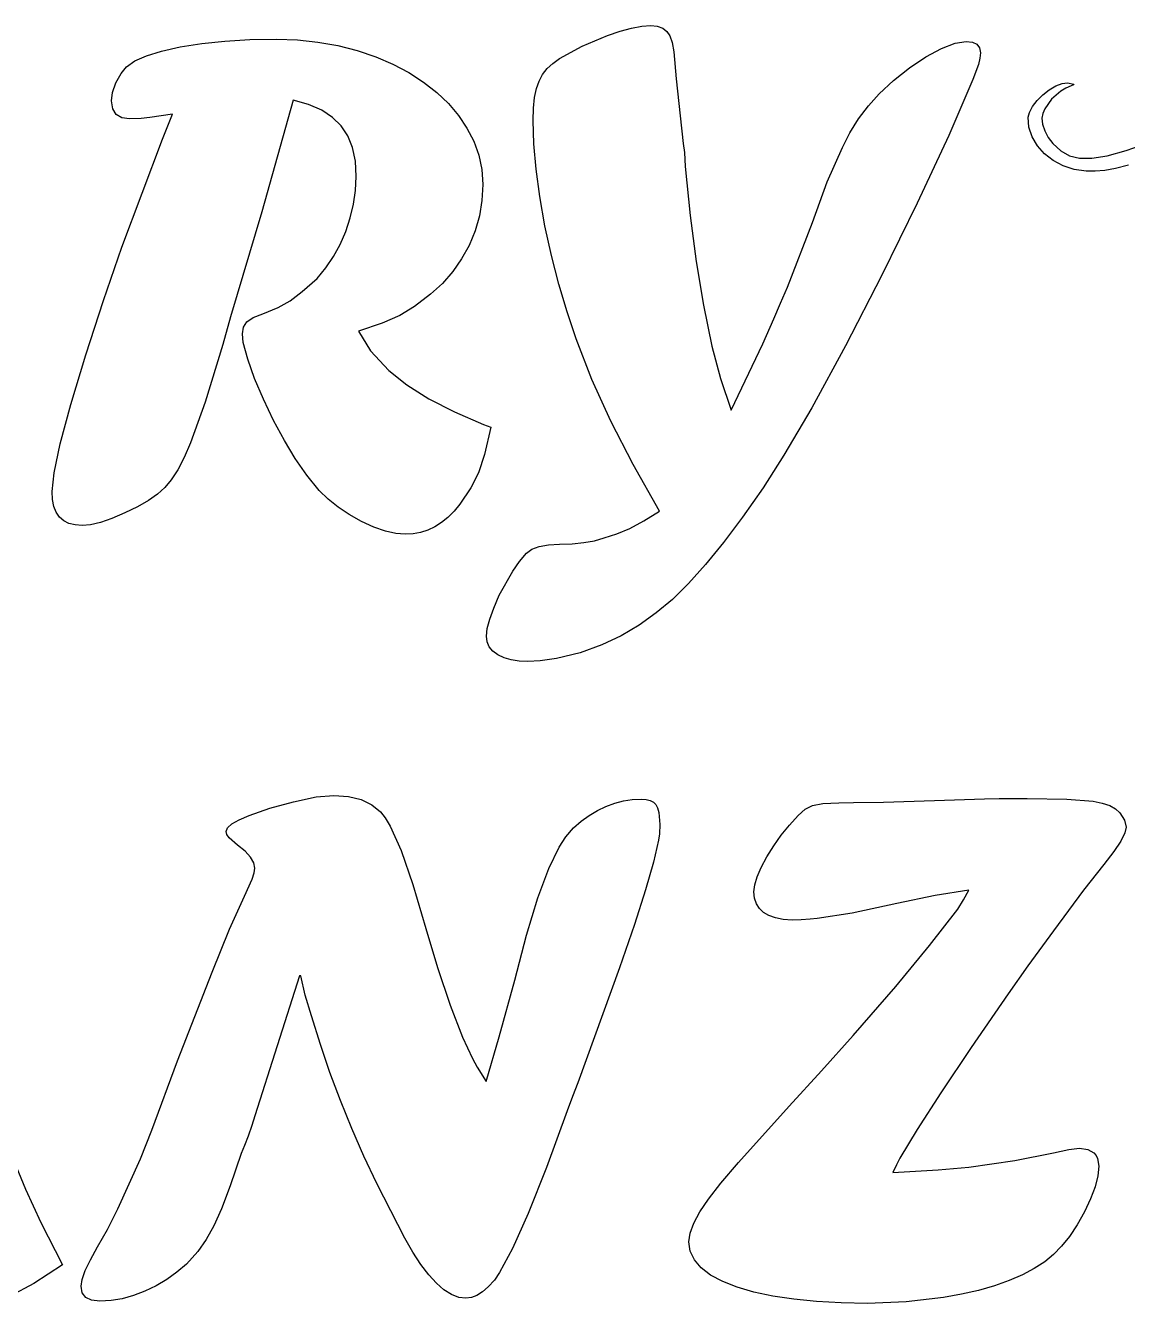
# Model space of a CAD drawing. Extents: x 9 to 1857, y 16 to 982.
# Drawn here: x 1215.7 to 1422.3, y 736.4 to 975.9 of the extents above; entities that cross this region are included whole.
import ezdxf

# ---------------------------------------------------------------- set-up
doc = ezdxf.new("R2010")
doc.units = 0

msp = doc.modelspace()

# ---------------------------------------------------------------- linework, layer by layer
at = {"layer": 'Layer 1'}
for p, q in [((1324.787473, 974.082426), (1327.155972, 974.896329)), ((1327.155972, 974.896329), (1329.300538, 975.477689)), ((1329.300538, 975.477689), (1331.221172, 975.826504)), ((1331.221172, 975.826504), (1332.917873, 975.942776)), ((1332.917873, 975.942776), (1334.149497, 975.822198)), ((1334.149497, 975.822198), (1335.157188, 975.460464)), ((1335.157188, 975.460464), (1335.940947, 974.857573)), ((1244.717342, 971.946348), (1248.739482, 972.579384)), ((1248.739482, 972.579384), (1253.088912, 973.031553)), ((1253.088912, 973.031553), (1257.765632, 973.302854)), ((1257.765632, 973.302854), (1262.769642, 973.393288)), ((1262.769642, 973.393288), (1266.684127, 973.259791)), ((1266.684127, 973.259791), (1270.503872, 972.8593)), ((1270.503872, 972.8593), (1274.228877, 972.191816)), ((1320.067691, 972.101504), (1324.787473, 974.082426)), ((1335.940947, 974.857573), (1336.500773, 974.013526)), ((1336.500773, 974.013526), (1336.935713, 972.786213)), ((1336.935713, 972.786213), (1337.275917, 971.033524)), ((1387.419163, 971.67094), (1389.985758, 972.652787)), ((1389.985758, 972.652787), (1392.035583, 972.98007)), ((1392.035583, 972.98007), (1393.211216, 972.846573)), ((1393.211216, 972.846573), (1394.050953, 972.446082)), ((1236.190712, 969.310852), (1238.378352, 970.292703)), ((1238.378352, 970.292703), (1241.220562, 971.171202)), ((1241.220562, 971.171202), (1244.717342, 971.946348)), ((1274.228877, 972.191816), (1277.859142, 971.257338)), ((1277.859142, 971.257338), (1281.351605, 970.08601)), ((1315.830223, 969.741616), (1320.067691, 972.101504)), ((1337.275917, 971.033524), (1337.672113, 965.952016)), ((1381.424693, 968.01914), (1384.508056, 970.10342)), ((1384.508056, 970.10342), (1387.419163, 971.67094)), ((1394.050953, 972.446082), (1394.554796, 971.778598)), ((1394.554796, 971.778598), (1394.722743, 970.84412)), ((1394.722743, 970.84412), (1394.63231, 969.806287)), ((1233.606882, 966.950963), (1234.657642, 968.225648)), ((1234.657642, 968.225648), (1236.190712, 969.310852)), ((1281.351605, 970.08601), (1284.594292, 968.707975)), ((1284.594292, 968.707975), (1287.587205, 967.123235)), ((1312.626304, 966.757308), (1313.487576, 967.864044)), ((1313.487576, 967.864044), (1314.555549, 968.858813)), ((1314.555549, 968.858813), (1315.830223, 969.741616)), ((1378.427481, 965.624802), (1381.424693, 968.01914)), ((1394.361011, 968.622037), (1393.275813, 965.81429)), ((1394.63231, 969.806287), (1394.361011, 968.622037)), ((1232.659482, 965.193968), (1233.606882, 966.950963)), ((1287.587205, 967.123235), (1290.330342, 965.331788)), ((1290.330342, 965.331788), (1292.8022, 963.39823)), ((1311.489416, 964.147653), (1311.971733, 965.538606)), ((1311.971733, 965.538606), (1312.626304, 966.757308)), ((1337.672113, 965.952016), (1338.430011, 958.992936)), ((1375.774763, 963.12711), (1378.427481, 965.624802)), ((1393.275813, 965.81429), (1388.779963, 955.30677)), ((1231.83266, 961.817788), (1232.039365, 963.385303)), ((1232.039365, 963.385303), (1232.659482, 965.193968)), ((1292.8022, 963.39823), (1294.981222, 961.318258)), ((1311.144903, 962.455254), (1311.489416, 964.147653)), ((1373.716326, 960.87056), (1375.774763, 963.12711)), ((1405.381261, 961.898313), (1406.4186, 962.972899)), ((1406.4186, 962.972899), (1406.42, 962.973)), ((1406.42, 962.973), (1407.620969, 963.905927)), ((1407.620969, 963.905927), (1408.885125, 964.629627)), ((1409.782366, 963.639516), (1408.04495, 962.124638)), ((1408.885125, 964.629627), (1410.080694, 965.081135)), ((1410.757054, 964.213122), (1409.782366, 963.639516)), ((1410.080694, 965.081135), (1411.0759, 965.19748)), ((1411.7622, 964.619848), (1410.757054, 964.213122)), ((1411.0759, 965.19748), (1412.214238, 964.965362)), ((1412.189777, 964.804488), (1411.7622, 964.619848)), ((1412.214238, 964.965362), (1412.189777, 964.804488)), ((1232.043671, 960.340705), (1231.83266, 961.817788)), ((1265.870169, 961.955584), (1259.979059, 941.026659)), ((1268.759729, 961.137373), (1265.870169, 961.955584)), ((1271.227269, 960.060782), (1268.759729, 961.137373)), ((1294.981222, 961.318258), (1296.86741, 959.09187)), ((1310.938196, 960.461408), (1311.144903, 962.455254)), ((1371.881816, 958.44176), (1373.716326, 960.87056)), ((1403.917795, 959.644525), (1404.517238, 960.742604)), ((1404.517238, 960.742604), (1405.381261, 961.898313)), ((1408.04495, 962.124638), (1406.791134, 960.341155)), ((1232.676705, 959.285645), (1232.043671, 960.340705)), ((1233.731761, 958.65261), (1232.676705, 959.285645)), ((1235.20884, 958.441598), (1233.731761, 958.65261)), ((1237.362025, 958.510499), (1235.20884, 958.441598)), ((1238.99844, 958.717204), (1237.362025, 958.510499)), ((1243.27034, 959.33732), (1238.99844, 958.717204)), ((1241.41, 954.652), (1243.27034, 959.33732)), ((1273.272789, 958.725808), (1271.227269, 960.060782)), ((1274.896289, 957.132454), (1273.272789, 958.725808)), ((1296.86741, 959.09187), (1298.460762, 956.719068)), ((1310.869293, 958.166116), (1310.938196, 960.461408)), ((1311.007098, 953.777941), (1310.869293, 958.166116)), ((1338.43, 958.993), (1338.981232, 953.82537)), ((1338.430011, 958.992936), (1338.43, 958.993)), ((1370.271231, 955.84071), (1371.881816, 958.44176)), ((1403.6742, 958.742829), (1403.917795, 959.644525)), ((1403.820129, 956.868374), (1403.6742, 958.742829)), ((1406.420946, 959.431793), (1406.2621, 958.555008)), ((1406.2621, 958.555008), (1406.37572, 957.442694)), ((1406.791134, 960.341155), (1406.420946, 959.431793)), ((1276.132218, 955.272105), (1274.896289, 957.132454)), ((1298.460762, 956.719068), (1299.756974, 954.251523)), ((1368.884573, 953.06741), (1370.271231, 955.84071)), ((1404.416177, 955.072854), (1403.820129, 956.868374)), ((1406.37572, 957.442694), (1406.784738, 956.214149)), ((1406.784738, 956.214149), (1407.442886, 954.977979)), ((1233.761949, 934.394834), (1241.410039, 954.651934)), ((1241.410039, 954.651934), (1241.41, 954.652)), ((1277.015024, 953.067247), (1276.132218, 955.272105)), ((1299.756974, 954.251523), (1300.68284, 951.672008)), ((1311.420513, 949.019416), (1311.007098, 953.777941)), ((1338.981232, 953.82537), (1339.22238, 952.137277)), ((1388.779963, 955.30677), (1382.871613, 942.66329)), ((1405.410495, 953.404411), (1404.416177, 955.072854)), ((1406.751237, 951.911187), (1405.410495, 953.404411)), ((1407.442886, 954.977979), (1408.3039, 953.842788)), ((1408.3039, 953.842788), (1409.779592, 952.463182)), ((1422.03288, 952.512897), (1426.37736, 953.997298)), ((1277.544708, 950.51788), (1277.015024, 953.067247)), ((1300.68284, 951.672008), (1301.238359, 948.980523)), ((1339.22238, 952.137277), (1339.394643, 949.55346)), ((1365.990723, 946.65954), (1368.884573, 953.06741)), ((1408.386556, 950.641324), (1406.751237, 951.911187)), ((1409.779592, 952.463182), (1411.405252, 951.530586)), ((1411.405252, 951.530586), (1413.312145, 951.05713)), ((1413.312145, 951.05713), (1415.631538, 951.054943)), ((1415.631538, 951.054943), (1418.494694, 951.536156)), ((1418.494694, 951.536156), (1422.03288, 952.512897)), ((1277.721269, 947.624004), (1277.544708, 950.51788)), ((1301.238359, 948.980523), (1301.423532, 946.177068)), ((1312.109538, 943.890541), (1311.420513, 949.019416)), ((1339.394643, 949.55346), (1340.298982, 940.367985)), ((1410.264605, 949.642966), (1408.386556, 950.641324)), ((1412.333535, 948.964253), (1410.264605, 949.642966)), ((1414.5415, 948.653329), (1412.333535, 948.964253)), ((1416.2277, 948.642718), (1414.5415, 948.653329)), ((1418.028817, 948.799879), (1416.2277, 948.642718)), ((1420.078492, 949.161711), (1418.028817, 948.799879)), ((1422.510362, 949.765114), (1420.078492, 949.161711)), ((1277.596384, 945.044478), (1277.721269, 947.624004)), ((1301.423532, 946.177068), (1301.264197, 943.162614)), ((1363.234643, 939.01144), (1365.990723, 946.65954)), ((1277.221729, 942.473569), (1277.596384, 945.044478)), ((1313.074173, 938.391316), (1312.109538, 943.890541)), ((1276.597304, 939.911278), (1277.221729, 942.473569)), ((1301.264197, 943.162614), (1300.786192, 940.251513)), ((1382.871613, 942.66329), (1376.239823, 929.124065)), ((1259.979059, 941.026659), (1254.156869, 921.372484)), ((1275.723109, 937.357604), (1276.597304, 939.911278)), ((1300.786192, 940.251513), (1299.989517, 937.443764)), ((1340.298982, 940.367985), (1341.42725, 931.69066)), ((1358.549323, 926.88474), (1363.234643, 939.01144)), ((1274.663752, 934.920203), (1275.723109, 937.357604)), ((1299.989517, 937.443764), (1298.874172, 934.739368)), ((1314.29287, 932.831826), (1313.074173, 938.391316)), ((1230.316852, 924.421334), (1233.761949, 934.394834)), ((1273.414909, 932.637832), (1274.663752, 934.920203)), ((1298.874172, 934.739368), (1297.465993, 932.202919)), ((1271.976582, 930.510488), (1273.414909, 932.637832)), ((1297.465993, 932.202919), (1295.790817, 929.830113)), ((1315.675211, 927.453196), (1314.29287, 932.831826)), ((1270.348769, 928.538174), (1271.976582, 930.510488)), ((1295.790817, 929.830113), (1293.848643, 927.620949)), ((1341.42725, 931.69066), (1342.779447, 923.521485)), ((1267.575477, 926.074937), (1270.348769, 928.538174)), ((1293.848643, 927.620949), (1291.639472, 925.575428)), ((1317.221195, 922.255426), (1315.675211, 927.453196)), ((1376.239823, 929.124065), (1369.435813, 915.92939)), ((1265.318939, 924.335164), (1267.575477, 926.074937)), ((1291.639472, 925.575428), (1288.64225, 923.267218)), ((1357.240193, 923.92196), (1358.549323, 926.88474)), ((1227.009579, 914.206634), (1230.316852, 924.421334)), ((1260.220209, 921.923604), (1263.045177, 923.077709)), ((1263.045177, 923.077709), (1265.318939, 924.335164)), ((1288.64225, 923.267218), (1285.851722, 921.579128)), ((1318.930823, 917.238516), (1317.221195, 922.255426)), ((1342.779447, 923.521485), (1344.355573, 915.86046)), ((1355.999963, 920.95918), (1357.240193, 923.92196)), ((1254.156869, 921.372484), (1252.709919, 916.135944)), ((1256.568422, 919.425914), (1257.188539, 920.407764)), ((1257.188539, 920.407764), (1258.359868, 921.200135)), ((1258.359868, 921.200135), (1260.220209, 921.923604)), ((1282.578895, 920.16664), (1278.134732, 918.685258)), ((1285.851722, 921.579128), (1282.578895, 920.16664)), ((1353.932913, 916.27386), (1355.999963, 920.95918)), ((1256.361717, 918.134004), (1256.568422, 919.425914)), ((1256.499512, 916.549264), (1256.361717, 918.134004)), ((1278.134732, 918.685258), (1280.408482, 914.964558)), ((1252.709919, 916.135944), (1249.402634, 905.335594)), ((1257.37801, 913.414229), (1256.499512, 916.549264)), ((1321.893586, 909.590416), (1318.930823, 917.238516)), ((1344.355573, 915.86046), (1346.026426, 909.762655)), ((1348.007343, 903.87156), (1353.932913, 916.27386)), ((1369.435813, 915.92939), (1363.131293, 904.285015)), ((1224.184599, 904.904919), (1227.009579, 914.206634)), ((1258.635462, 909.796884), (1257.37801, 913.414229)), ((1280.408482, 914.964558), (1283.784692, 911.312768)), ((1283.784692, 911.312768), (1287.221157, 908.586837)), ((1260.289112, 905.938384), (1258.635462, 909.796884)), ((1287.221157, 908.586837), (1291.329412, 905.990093)), ((1325.407573, 901.804516), (1321.893586, 909.590416)), ((1346.026426, 909.762655), (1348.007343, 903.87156)), ((1262.218362, 901.942084), (1260.289112, 905.938384)), ((1291.329412, 905.990093), (1296.109457, 903.522537)), ((1222.186439, 897.532434), (1224.184599, 904.904919)), ((1249.402634, 905.335594), (1246.646579, 897.739144)), ((1296.109457, 903.522537), (1301.561292, 901.184168)), ((1363.131293, 904.285015), (1357.860313, 895.39669)), ((1264.26819, 898.152482), (1262.218362, 901.942084)), ((1301.561292, 901.184168), (1302.939322, 900.632954)), ((1329.627818, 893.656911), (1325.407573, 901.804516)), ((1302.939322, 900.632954), (1301.733547, 895.568674)), ((1221.049552, 892.123647), (1222.186439, 897.532434)), ((1246.646579, 897.739144), (1245.440794, 894.965849)), ((1266.283572, 894.776294), (1264.26819, 898.152482)), ((1245.440794, 894.965849), (1244.235009, 892.640414)), ((1268.436752, 891.692941), (1266.283572, 894.776294)), ((1301.733547, 895.568674), (1300.596682, 892.089134)), ((1334.571513, 884.923616), (1329.627818, 893.656911)), ((1357.860313, 895.39669), (1354.001821, 889.298885)), ((1220.670589, 888.575204), (1221.049552, 892.123647)), ((1244.235009, 892.640414), (1243.029224, 890.762839)), ((1270.762172, 888.781844), (1268.436752, 891.692941)), ((1300.596682, 892.089134), (1299.184192, 889.281387)), ((1241.823439, 889.333124), (1240.449707, 888.13165)), ((1243.029224, 890.762839), (1241.823439, 889.333124)), ((1272.420129, 887.179876), (1270.762172, 888.781844)), ((1299.184192, 889.281387), (1297.151602, 886.232484)), ((1354.001821, 889.298885), (1350.143323, 883.82119)), ((1220.75887, 887.08951), (1220.670589, 888.575204)), ((1221.023712, 885.801909), (1220.75887, 887.08951)), ((1238.740082, 886.938789), (1236.694562, 885.75454)), ((1240.449707, 888.13165), (1238.740082, 886.938789)), ((1274.2934, 885.681262), (1272.420129, 887.179876)), ((1221.465115, 884.7124), (1221.023712, 885.801909)), ((1222.083079, 883.820984), (1221.465115, 884.7124)), ((1234.313149, 884.578904), (1231.901588, 883.55399)), ((1236.694562, 885.75454), (1234.313149, 884.578904)), ((1276.381984, 884.286001), (1274.2934, 885.681262)), ((1278.685882, 882.994094), (1276.381984, 884.286001)), ((1296.056705, 884.908277), (1294.907978, 883.760631)), ((1297.151602, 886.232484), (1296.056705, 884.908277)), ((1331.625976, 883.080496), (1334.571513, 884.923616)), ((1222.877605, 883.12766), (1222.083079, 883.820984)), ((1223.848692, 882.632429), (1222.877605, 883.12766)), ((1224.99634, 882.33529), (1223.848692, 882.632429)), ((1226.320549, 882.236244), (1224.99634, 882.33529)), ((1227.905288, 882.38266), (1226.320549, 882.236244)), ((1229.765634, 882.821909), (1227.905288, 882.38266)), ((1231.901588, 883.55399), (1229.765634, 882.821909)), ((1281.032851, 881.939037), (1278.685882, 882.994094)), ((1283.181727, 881.185424), (1281.032851, 881.939037)), ((1292.449037, 881.995022), (1291.138822, 881.377058)), ((1293.705422, 882.789546), (1292.449037, 881.995022)), ((1294.907978, 883.760631), (1293.705422, 882.789546)), ((1326.544463, 880.651707), (1328.990483, 881.685236)), ((1328.990483, 881.685236), (1331.625976, 883.080496)), ((1350.143323, 883.82119), (1346.581954, 879.05834)), ((1285.132511, 880.733257), (1283.181727, 881.185424)), ((1286.885202, 880.582534), (1285.132511, 880.733257)), ((1288.356905, 880.670814), (1286.885202, 880.582534)), ((1289.774778, 880.935656), (1288.356905, 880.670814)), ((1291.138822, 881.377058), (1289.774778, 880.935656)), ((1320.394968, 879.015289), (1322.380202, 879.381329)), ((1322.380202, 879.381329), (1324.167343, 879.893786)), ((1324.167343, 879.893786), (1326.544463, 880.651707)), ((1308.328545, 875.488379), (1309.629063, 877.068816)), ((1309.629063, 877.068816), (1310.636751, 877.792284)), ((1310.636751, 877.792284), (1312.006173, 878.309046)), ((1312.006173, 878.309046), (1313.737331, 878.619104)), ((1313.737331, 878.619104), (1315.830223, 878.722456)), ((1315.830223, 878.722456), (1318.211642, 878.795664)), ((1318.211642, 878.795664), (1320.394968, 879.015289)), ((1346.581954, 879.05834), (1343.201448, 874.89839)), ((1307.045251, 873.640949), (1308.328545, 875.488379)), ((1343.201448, 874.89839), (1340.001804, 871.34134)), ((1304.530333, 869.145106), (1307.045251, 873.640949)), ((1340.001804, 871.34134), (1336.983023, 868.38719)), ((1303.475271, 866.755076), (1304.530333, 869.145106)), ((1336.983023, 868.38719), (1333.959961, 865.837824)), ((1302.721656, 864.683716), (1303.475271, 866.755076)), ((1333.959961, 865.837824), (1330.747423, 863.564065)), ((1302.118763, 861.497006), (1302.269486, 862.931026)), ((1302.269486, 862.931026), (1302.721656, 864.683716)), ((1330.747423, 863.564065), (1327.345411, 861.565914)), ((1302.252262, 860.424722), (1302.118763, 861.497006)), ((1302.652758, 859.481629), (1302.252262, 860.424722)), ((1327.345411, 861.565914), (1323.753923, 859.84337)), ((1303.320252, 858.667727), (1302.652758, 859.481629)), ((1304.254743, 857.983016), (1303.320252, 858.667727)), ((1305.408845, 857.440415), (1304.254743, 857.983016)), ((1319.705951, 858.344758), (1315.279013, 857.294)), ((1323.753923, 859.84337), (1319.705951, 858.344758)), ((1306.735201, 857.052844), (1305.408845, 857.440415)), ((1308.23381, 856.8203), (1306.735201, 857.052844)), ((1309.904673, 856.742786), (1308.23381, 856.8203)), ((1312.212888, 856.88059), (1309.904673, 856.742786)), ((1315.279013, 857.294), (1312.212888, 856.88059)), ((1265.9372, 830.46316), (1270.174657, 831.341657)), ((1270.174657, 831.341657), (1273.51639, 831.63449)), ((1273.51639, 831.63449), (1276.233704, 831.440704)), ((1276.233704, 831.440704), (1278.597898, 830.859345)), ((1257.60008, 827.84489), (1261.510245, 829.257378)), ((1261.510245, 829.257378), (1265.9372, 830.46316)), ((1278.597898, 830.859345), (1280.608969, 829.890414)), ((1280.608969, 829.890414), (1282.26692, 828.53391)), ((1321.368672, 827.87926), (1322.910353, 828.80082)), ((1322.910353, 828.80082), (1324.50371, 829.56735)), ((1324.50371, 829.56735), (1326.157355, 830.170243)), ((1326.157355, 830.170243), (1327.811, 830.60088)), ((1327.811, 830.60088), (1329.464645, 830.859263)), ((1329.464645, 830.859263), (1331.11829, 830.94539)), ((1331.11829, 830.94539), (1332.039854, 830.880795)), ((1332.039854, 830.880795), (1332.806385, 830.68701)), ((1332.806385, 830.68701), (1333.417884, 830.364035)), ((1333.417884, 830.364035), (1333.87435, 829.91187)), ((1333.87435, 829.91187), (1334.205942, 829.291753)), ((1334.205942, 829.291753), (1334.442793, 828.46493)), ((1360.5403, 827.844852), (1361.90112, 829.085084)), ((1361.90112, 829.085084), (1363.22748, 829.774102)), ((1363.22748, 829.774102), (1365.156727, 830.135837)), ((1365.156727, 830.135837), (1368.18841, 830.256416)), ((1368.18841, 830.256416), (1370.94447, 830.325318)), ((1370.94447, 830.325318), (1376.52553, 830.394218)), ((1376.52553, 830.394218), (1386.10288, 830.669826)), ((1386.10288, 830.669826), (1393.61315, 830.945432)), ((1393.61315, 830.945432), (1395.47351, 831.014335)), ((1395.47351, 831.014335), (1398.22959, 831.083238)), ((1398.22959, 831.083238), (1398.78, 831.083)), ((1398.78, 831.083), (1400.37, 831.083)), ((1400.37, 831.083), (1401.88, 831.083)), ((1401.88, 831.083), (1403.47, 831.083)), ((1403.47, 831.083), (1410.94584, 830.945196)), ((1410.94584, 830.945196), (1415.8723, 830.531786)), ((1415.8723, 830.531786), (1417.577621, 830.191583)), ((1417.577621, 830.191583), (1418.972883, 829.722188)), ((1418.972883, 829.722188), (1420.058086, 829.123603)), ((1420.058086, 829.123603), (1420.83323, 828.395826)), ((1254.396133, 826.311825), (1255.731111, 827.065439)), ((1255.731111, 827.065439), (1257.60008, 827.84489)), ((1282.26692, 828.53391), (1283.152952, 827.423945)), ((1283.152952, 827.423945), (1284.088507, 825.851045)), ((1318.44034, 825.57105), (1319.878668, 826.80267)), ((1319.878668, 826.80267), (1321.368672, 827.87926)), ((1334.442793, 828.46493), (1334.632274, 826.19117)), ((1358.908192, 826.07063), (1360.5403, 827.844852)), ((1420.83323, 828.395826), (1421.763402, 827.000563)), ((1421.763402, 827.000563), (1422.07346, 825.708656)), ((1253.32815, 824.88211), (1253.595146, 825.584049)), ((1253.461649, 824.309363), (1253.32815, 824.88211)), ((1253.862145, 823.693553), (1253.461649, 824.309363)), ((1253.595146, 825.584049), (1254.396133, 826.311825)), ((1284.088507, 825.851045), (1286.108187, 821.31644)), ((1317.01064, 823.865725), (1318.44034, 825.57105)), ((1334.563376, 824.4514), (1334.356684, 823.22839)), ((1334.632274, 826.19117), (1334.563376, 824.4514)), ((1355.979867, 822.21213), (1357.388047, 824.193057)), ((1357.388047, 824.193057), (1358.908192, 826.07063)), ((1421.810772, 824.623455), (1421.022708, 823.090391)), ((1422.07346, 825.708656), (1421.810772, 824.623455)), ((1255.46413, 822.33274), (1253.862145, 823.693553)), ((1256.880913, 821.182942), (1255.46413, 822.33274)), ((1313.81101, 817.931587), (1315.75318, 821.91925)), ((1315.75318, 821.91925), (1317.01064, 823.865725)), ((1334.356684, 823.22839), (1333.409278, 819.11151)), ((1354.68365, 820.127852), (1355.979867, 822.21213)), ((1421.022708, 823.090391), (1419.709267, 821.109465)), ((1257.8929, 820.076208), (1256.880913, 821.182942)), ((1258.500093, 819.012537), (1257.8929, 820.076208)), ((1286.108187, 821.31644), (1288.325962, 814.930095)), ((1353.628588, 818.142618), (1354.68365, 820.127852)), ((1419.709267, 821.109465), (1417.87045, 818.680676)), ((1258.220182, 815.924882), (1258.581913, 817.096211)), ((1258.70249, 817.99193), (1258.500093, 819.012537)), ((1258.581913, 817.096211), (1258.70249, 817.99193)), ((1311.7741, 812.4453), (1313.81101, 817.931587)), ((1333.409278, 819.11151), (1331.945114, 813.92665)), ((1352.874972, 816.389929), (1353.628588, 818.142618)), ((1417.87045, 818.680676), (1414.063623, 813.892006)), ((1256.77326, 812.7554), (1258.220182, 815.924882)), ((1288.325962, 814.930095), (1290.74183, 806.69201)), ((1352.27208, 813.582182), (1352.422803, 814.869783)), ((1352.422803, 814.869783), (1352.874972, 816.389929)), ((1253.913822, 806.57144), (1256.77326, 812.7554)), ((1309.64245, 805.460388), (1311.7741, 812.4453)), ((1331.945114, 813.92665), (1329.860837, 807.449875)), ((1352.384046, 812.383936), (1352.27208, 813.582182)), ((1352.719943, 811.338566), (1352.384046, 812.383936)), ((1386.24065, 812.893157), (1379.0749, 811.37732)), ((1392.5796, 813.85778), (1386.24065, 812.893157)), ((1390.51255, 810.34379), (1391.54609, 812.06633)), ((1391.54609, 812.06633), (1392.5796, 813.85778)), ((1414.063623, 813.892006), (1408.4309, 806.278376)), ((1353.279772, 810.446072), (1352.719943, 811.338566)), ((1354.063532, 809.706454), (1353.279772, 810.446072)), ((1355.071225, 809.119712), (1354.063532, 809.706454)), ((1379.0749, 811.37732), (1370.686095, 809.568648)), ((1385.20711, 803.52251), (1390.51255, 810.34379)), ((1329.860837, 807.449875), (1327.053084, 799.31945)), ((1356.302848, 808.685846), (1355.071225, 809.119712)), ((1357.758403, 808.404856), (1356.302848, 808.685846)), ((1359.43789, 808.276742), (1357.758403, 808.404856)), ((1361.09153, 808.345644), (1359.43789, 808.276742)), ((1362.81407, 808.414547), (1361.09153, 808.345644)), ((1364.1232, 808.55235), (1362.81407, 808.414547)), ((1370.686095, 809.568648), (1364.1232, 808.55235)), ((1250.70989, 798.4927), (1253.913822, 806.57144)), ((1290.74183, 806.69201), (1292.912235, 799.37119)), ((1307.41606, 796.97685), (1309.64245, 805.460388)), ((1408.4309, 806.278376), (1403.60776, 799.663806)), ((1378.86815, 795.80551), (1385.20711, 803.52251)), ((1244.16421, 781.8874), (1250.70989, 798.4927)), ((1267.04, 797.803), (1258.70288, 771.5514)), ((1267.315227, 797.80367), (1267.04, 797.803)), ((1268.159282, 794.169105), (1267.315227, 797.80367)), ((1292.912235, 799.37119), (1295.28935, 792.29151)), ((1327.053084, 799.31945), (1319.267174, 777.75325)), ((1403.60776, 799.663806), (1399.95599, 794.427256)), ((1304.52219, 786.38319), (1307.41606, 796.97685)), ((1370.87555, 786.64158), (1378.86815, 795.80551)), ((1269.313387, 790.29339), (1268.159282, 794.169105)), ((1399.95599, 794.427256), (1393.001215, 784.38915)), ((1295.28935, 792.29151), (1297.614782, 786.31429)), ((1270.973498, 784.970717), (1269.313387, 790.29339)), ((1297.614782, 786.31429), (1299.49236, 782.30075)), ((1302.04172, 778.02885), (1304.52219, 786.38319)), ((1364.95, 780.027), (1370.87555, 786.64158)), ((1272.784331, 779.682496), (1270.973498, 784.970717)), ((1393.001215, 784.38915), (1387.29529, 775.909931)), ((1239.41, 768.865), (1244.16421, 781.8874)), ((1299.49236, 782.30075), (1300.370854, 780.68157)), ((1274.745885, 774.428729), (1272.784331, 779.682496)), ((1300.370854, 780.68157), (1302.04172, 778.02885)), ((1358.89063, 773.412238), (1364.954, 780.026808)), ((1364.954, 780.026808), (1364.95, 780.027)), ((1319.267174, 777.75325), (1318.233664, 775.20386)), ((1276.858162, 769.209415), (1274.745885, 774.428729)), ((1318.233664, 775.20386), (1317.269047, 772.5167)), ((1387.29529, 775.909931), (1382.838215, 768.9896)), ((1258.70288, 771.5514), (1258.151674, 769.75993)), ((1317.269047, 772.5167), (1313.350258, 761.862763)), ((1349.38218, 762.853003), (1358.89063, 773.412238)), ((1258.151674, 769.75993), (1257.462647, 767.7618)), ((1279.12116, 764.024554), (1276.858162, 769.209415)), ((1382.838215, 768.9896), (1379.62999, 763.628156)), ((1237.274436, 763.48982), (1239.410386, 768.86416)), ((1239.410386, 768.86416), (1239.41, 768.865)), ((1257.462647, 767.7618), (1256.773646, 766.03923)), ((1256.153516, 764.52341), (1254.086466, 758.477265)), ((1256.773646, 766.03923), (1256.153516, 764.52341)), ((1401.16183, 763.231976), (1408.43096, 764.661676)), ((1408.43096, 764.661676), (1411.273163, 765.281793)), ((1411.273163, 765.281793), (1413.32299, 765.488498)), ((1413.32299, 765.488498), (1414.8905, 765.277487)), ((1414.8905, 765.277487), (1416.01015, 764.644453)), ((1416.01015, 764.644453), (1416.402028, 764.169678)), ((1416.402028, 764.169678), (1416.68194, 763.589397)), ((1213.50912, 763.14543), (1215.71397, 757.83999)), ((1233.019751, 754.13642), (1237.274436, 763.48982)), ((1281.534881, 758.874146), (1279.12116, 764.024554)), ((1313.350258, 761.862763), (1309.931012, 753.25865)), ((1346.074893, 758.955737), (1349.38218, 762.853003)), ((1379.009887, 762.387926), (1378.32086, 760.940976)), ((1379.62999, 763.628156), (1379.009887, 762.387926)), ((1386.778555, 761.440515), (1392.58356, 761.974516)), ((1392.58356, 761.974516), (1401.16183, 763.231976)), ((1416.68194, 763.589397), (1416.90587, 762.112318)), ((1416.90587, 762.112318), (1416.737923, 760.312262)), ((1378.32086, 760.940976), (1386.778555, 761.440515)), ((1416.737923, 760.312262), (1416.23408, 758.288276)), ((1215.71397, 757.83999), (1218.573403, 751.60437)), ((1254.086466, 758.477265), (1252.432816, 754.11921)), ((1286.814487, 748.67669), (1281.534881, 758.874146)), ((1343.73223, 755.980038), (1346.074893, 758.955737)), ((1416.23408, 758.288276), (1415.394343, 756.040357)), ((1342.134568, 753.594314), (1343.73223, 755.980038)), ((1415.394343, 756.040357), (1414.21871, 753.568508)), ((1231.06036, 750.299458), (1233.019751, 754.13642)), ((1252.432816, 754.11921), (1250.985881, 750.966955)), ((1309.931012, 753.25865), (1307.011308, 746.704363)), ((1340.99338, 751.466973), (1342.134568, 753.594314)), ((1414.21871, 753.568508), (1412.849283, 751.1311)), ((1218.573403, 751.60437), (1222.60416, 743.64619)), ((1229.212936, 747.02232), (1231.06036, 750.299458)), ((1250.985881, 750.966955), (1249.538936, 748.40035)), ((1340.308668, 749.598014), (1340.99338, 751.466973)), ((1412.849283, 751.1311), (1411.428183, 748.986526)), ((1249.538936, 748.40035), (1248.005878, 746.17827)), ((1288.334633, 746.028276), (1286.814487, 748.67669)), ((1340.08043, 747.987438), (1340.308668, 749.598014)), ((1340.334506, 746.226134), (1340.08043, 747.987438)), ((1411.428183, 748.986526), (1409.955408, 747.134785)), ((1227.856424, 744.597833), (1229.212936, 747.02232)), ((1248.005878, 746.17827), (1245.887166, 743.78393)), ((1289.828941, 743.732984), (1288.334633, 746.028276)), ((1307.011308, 746.704363), (1304.591147, 742.1999)), ((1341.096733, 744.594023), (1340.334506, 746.226134)), ((1408.43096, 745.575878), (1406.773014, 744.210771)), ((1409.955408, 747.134785), (1408.43096, 745.575878)), ((1222.60416, 743.64619), (1217.264268, 740.149422)), ((1226.306124, 740.911583), (1226.887486, 742.56092)), ((1226.887486, 742.56092), (1227.856424, 744.597833)), ((1245.887166, 743.78393), (1244.082793, 742.250863)), ((1291.29741, 741.790813), (1289.828941, 743.732984)), ((1342.367111, 743.091104), (1341.096733, 744.594023)), ((1344.14564, 741.717378), (1342.367111, 743.091104)), ((1404.830845, 742.940401), (1402.604454, 741.764766)), ((1406.773014, 744.210771), (1404.830845, 742.940401)), ((1226.112336, 739.64982), (1226.306124, 740.911583)), ((1242.183683, 740.890053), (1240.189838, 739.701498)), ((1244.082793, 742.250863), (1242.183683, 740.890053)), ((1292.740042, 740.201765), (1291.29741, 741.790813)), ((1294.156835, 738.965838), (1292.740042, 740.201765)), ((1303.6093, 740.804645), (1302.455197, 739.51274)), ((1304.591147, 742.1999), (1303.6093, 740.804645)), ((1346.423706, 740.515906), (1344.14564, 741.717378)), ((1349.123795, 739.460851), (1346.423706, 740.515906)), ((1400.09384, 740.683868), (1397.337769, 739.710631)), ((1402.604454, 741.764766), (1400.09384, 740.683868)), ((1217.264268, 740.149422), (1212.82009, 737.78954)), ((1226.331962, 738.413891), (1226.112336, 739.64982)), ((1226.990838, 737.531085), (1226.331962, 738.413891)), ((1235.969612, 737.871292), (1233.846578, 737.28993)), ((1238.101256, 738.6852), (1235.969612, 737.871292)), ((1240.189838, 739.701498), (1238.101256, 738.6852)), ((1295.547791, 738.083034), (1294.156835, 738.965838)), ((1296.912908, 737.553351), (1295.547791, 738.083034)), ((1300.336469, 737.910778), (1299.290023, 737.510287)), ((1301.391528, 738.578262), (1300.336469, 737.910778)), ((1302.455197, 739.51274), (1301.391528, 738.578262)), ((1352.245906, 738.552211), (1349.123795, 739.460851)), ((1355.79004, 737.789988), (1352.245906, 738.552211)), ((1359.74324, 737.187091), (1355.79004, 737.789988)), ((1391.205519, 738.125886), (1387.82934, 737.514378)), ((1394.374995, 738.857971), (1391.205519, 738.125886)), ((1397.337769, 739.710631), (1394.374995, 738.857971)), ((1228.088967, 737.001401), (1226.990838, 737.531085)), ((1229.626346, 736.82484), (1228.088967, 737.001401)), ((1231.732157, 736.941113), (1229.626346, 736.82484)), ((1233.846578, 737.28993), (1231.732157, 736.941113)), ((1298.252187, 737.37679), (1296.912908, 737.553351)), ((1299.290023, 737.510287), (1298.252187, 737.37679)), ((1364.02374, 736.756451), (1359.74324, 737.187091)), ((1368.63154, 736.498066), (1364.02374, 736.756451)), ((1373.56664, 736.411938), (1368.63154, 736.498066)), ((1380.78412, 736.687548), (1373.56664, 736.411938)), ((1387.82934, 737.514378), (1380.78412, 736.687548))]:
    msp.add_line(p, q, dxfattribs=at)

doc.saveas('drawing.dxf')
